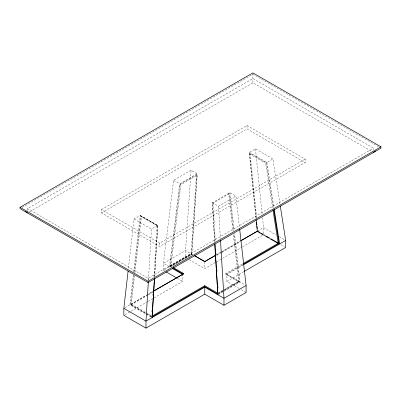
<?xml version="1.0" encoding="UTF-8"?>
<svg xmlns="http://www.w3.org/2000/svg" width="401" height="401" viewBox="0 0 401 401"><rect width="100%" height="100%" fill="white"/><g stroke="black" fill="none" stroke-linecap="round" stroke-linejoin="round"><path stroke-width="0.3" stroke-dasharray="2 1.5" d="M148.43 280.083L151.488 229.086L157.713 225.492L140.25 215.412L134.024 219.006L128.375 268.645M151.794 311.612L151.874 310.369M152.295 303.537L152.37 302.294M152.791 295.457L152.866 294.214M153.292 287.382L153.367 286.139M153.944 276.82L157.087 225.868L157.783 225.557L154.636 276.505M154.56 276.545L157.713 225.492M191.071 170.255L173.608 180.34L163.438 263.327L163.438 270.314L191.608 254.049L197.122 173.753L191.071 170.255L185.553 250.555L185.553 257.542L186.62 258.159M170.149 265.838L191.071 253.763L196.5 174.711L197.192 175.197L191.763 254.249L170.846 266.324L170.149 265.838L180.164 184.144L196.5 174.711M133.353 275.046L129.909 304.865L145.553 313.898M133.713 271.938L140.25 215.412M151.488 316.584L130.571 304.504L133.939 275.357M134.3 272.254L140.751 216.44L141.448 216.124L157.783 225.557M134.561 275.662L131.262 304.189L130.571 304.504M134.921 272.56L141.448 216.124M169.488 266.82L179.663 183.833L197.122 173.753M170.846 266.324L180.861 184.625L197.192 175.197M255.928 217.778L249.367 153.844L250.059 153.332L266.394 162.761L273.437 207.818M272.65 207.713L265.703 163.272L266.394 162.761M22.215 207.402L252.891 74.225L378.79 146.911M27.499 210.495L27.499 208.655L252.891 78.526L373.501 148.159L373.501 150.004M29.669 211.703L252.891 82.827L372.96 152.149M101.473 209.553L246.996 125.538L305.206 159.142L305.206 162.505L159.683 246.52L101.473 212.916L101.473 209.553L159.683 243.161L305.206 159.142M101.473 212.916L246.996 128.896L305.206 162.505M256.164 218.164L249.412 152.385L255.467 148.891L272.931 158.971L279.978 204.044M249.412 152.385L266.876 162.465L272.931 158.971M214.655 241.547L212.335 202.801L229.868 192.655L235.923 196.149L239.522 227.798M212.335 202.801L213.031 203.117L229.362 193.688L233.598 230.856M214.715 241.297L212.405 202.741L218.46 206.234L235.923 196.149M27.499 208.655L148.109 278.289L373.501 148.159M191.608 253.913L191.608 254.72L170.656 266.82L170.656 266.013L191.608 253.913L192.66 254.525M151.488 316.65L131.072 304.865L131.072 304.058L146.676 295.046M147.217 294.735L153.137 291.316M216.605 254.675L220.37 252.5M220.911 252.189L240.279 241.006M124.861 307.778L153.047 291.502M216.605 254.81L221.447 252.013M221.984 251.703L240.279 241.136M257.502 231.197L263.557 227.703L275.963 234.866M131.072 304.865L147.753 295.231M148.29 294.92L153.137 292.123M182.194 275.347L183.808 274.414M216.605 255.482L221.447 252.685M221.984 252.374L240.279 241.813M124.932 314.725L130.325 311.612M130.866 311.301L147.583 301.647M148.124 301.336L153.518 298.224M154.059 297.908L182.645 281.407L182.645 274.414M189.292 259.703L204.766 268.635L216.089 262.094M216.63 261.783L222.024 258.67M222.565 258.359L241.983 247.146M242.52 246.836L263.016 235.001M225.718 273.607L238.876 281.201L238.876 282.008L225.718 274.414L225.718 273.607L242.404 263.978M225.718 274.414L242.941 264.475M239.156 288.489L226.886 281.407L226.886 274.414L243.026 265.096M226.886 281.407L243.602 271.753M218.455 292.991L238.876 281.201M217.763 293.412L222.59 290.625M223.126 290.319L238.685 281.337L239.377 281.652L233.948 233.953M218.46 293.732L239.377 281.652M218.455 293.798L238.876 282.008M217.918 294.78L240.039 282.008L234.53 233.613M229.362 193.688L228.67 193.367L232.971 231.156M249.367 153.844L265.703 163.272M279.201 236.735L284.595 239.848M173.608 180.34L179.663 183.833M280.82 244.66L284.595 246.841M140.079 215.507L157.543 225.593M140.751 216.44L157.087 225.868M134.024 219.006L151.488 229.086M192.66 254.655L185.553 250.555L163.438 263.327L170.54 267.427M226.886 274.414L245.086 284.921M241.292 289.722L246.094 292.494M170.656 266.013L171.708 266.62M163.438 270.314L164.5 270.931M177.307 278.324L182.645 281.407M131.072 304.058L151.488 315.843M146.089 314.209L150.946 317.011M180.164 184.144L180.861 184.625M191.071 253.763L191.763 254.249M266.876 162.465L273.923 207.538M229.868 192.655L234.104 229.888M233.392 234.876L238.685 281.337M255.467 148.891L262.219 214.67M262.535 217.773L263.557 227.703L263.557 234.109M250.059 153.332L256.62 217.267M218.46 206.234L220.395 238.575M213.031 203.117L215.352 241.863M215.537 244.986L215.653 246.861M216.024 253.111L216.099 254.359M216.55 261.858L216.625 263.111M217.036 269.983L217.111 271.231M218.049 286.855L218.124 288.108M252.891 73.503L252.891 82.827M246.996 125.538L246.996 128.896M204.766 261.642L204.766 268.635M159.683 243.161L159.683 246.52M148.109 278.289L148.109 280.129"/><path stroke-width="0.6" d="M148.32 281.948L145.974 321.131L145.974 328.118L123.854 315.346L123.854 308.359L128.089 271.126M152.024 317.632L154.445 278.409M152.185 316.269L154.52 278.369M373.501 152.46L375.486 150.956M20.05 207.307L252.891 72.882L380.95 146.816L380.95 148.159L148.109 282.59L20.05 208.655L20.05 207.307L148.109 281.246L380.95 146.816M153.137 291.316L183.808 273.607L173.282 267.532M215.527 255.297L204.766 261.512L194.766 255.738M240.821 240.695L257.502 231.061L260.189 232.615M153.583 291.191L182.645 274.414L172.119 268.339M215.527 255.432L204.766 261.642L194.766 255.873M240.821 240.826L257.502 231.197M204.766 285.707L152.024 316.153L152.024 316.96L204.766 286.514L217.918 294.108L217.918 293.301L204.766 285.707L204.766 286.514M242.941 263.668L278.459 243.161L278.459 243.968L243.477 264.164M239.663 229.041L246.094 285.507L223.974 298.274L204.766 287.186L145.974 321.131L123.854 308.359M243.567 264.785L285.677 240.47L280.269 205.898M145.974 328.118L204.766 294.174L223.974 305.266L246.094 292.494L246.094 285.507M244.144 271.442L285.677 247.462L285.677 240.47M261.262 233.232L262.876 234.164M263.948 234.785L265.026 235.407M266.099 236.024L269.863 238.199M270.936 238.816L278.459 243.161M278.545 243.342L279.622 243.968L274.214 209.392M257.868 231.743L263.768 235.151M264.84 235.768L268.595 237.938M269.667 238.555L277.713 243.201M172.756 268.033L183.282 274.114M166.104 271.853L176.776 278.018M25.514 211.447L27.499 212.956M273.728 209.673L278.941 243.001L278.249 243.512L273.036 210.179M256.61 222.51L256.866 224.991M256.991 226.234L257.247 228.715M256.119 219.643L257.332 231.437M220.51 240.44L223.974 298.274L223.974 305.266M214.866 243.783L217.918 294.78M214.806 244.044L217.763 293.412M204.766 287.186L204.766 294.174M148.109 281.246L148.109 282.59"/></g></svg>
